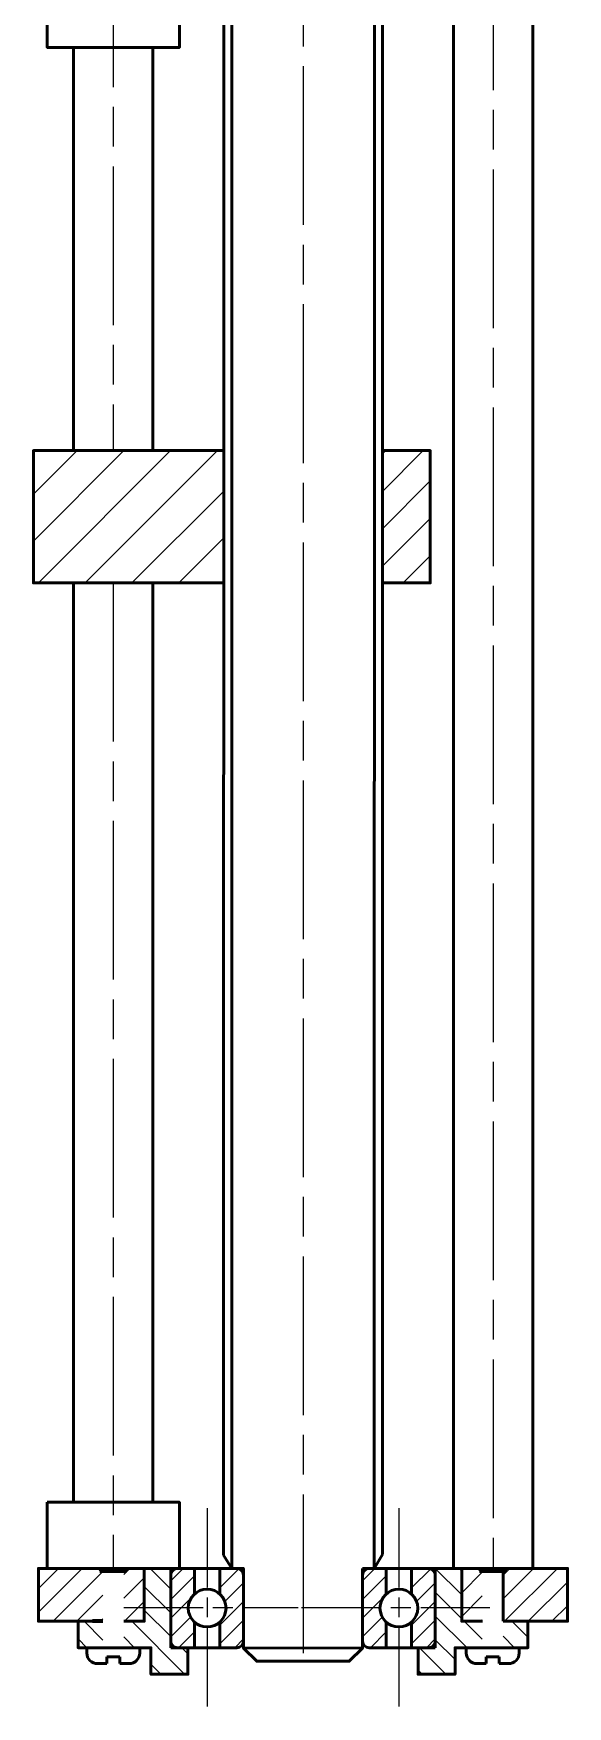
# Model space of a CAD drawing. Header units: millimetres. Extents: x 0 to 841, y -77 to 853.
# Drawn here: x 435.7 to 476.1, y 223.6 to 350.1 of the extents above; entities that cross this region are included whole.
import ezdxf

# ---------------------------------------------------------------- set-up
doc = ezdxf.new("R2010")
doc.units = ezdxf.units.MM
doc.linetypes.add('AM_ISO08W050', pattern=[18, 12, -1.5, 3, -1.5])
doc.linetypes.add('AM_ISO08W050x2', pattern=[9, 6, -0.75, 1.5, -0.75])
for name, color, linetype, lineweight in [('AM_7', 4, 'AM_ISO08W050', 25), ('AM_8', 1, 'Continuous', 25), ('основные', 7, 'Continuous', 50), ('оч жирные', 7, 'Continuous', 140)]:
    doc.layers.add(name, color=color, linetype=linetype, lineweight=lineweight)
pattern_1 = [(45, (-0.008203375640562172, -94.14788596905066), (-0.7071067811865476, 0.7071067811865476), [])]
pattern_2 = [(45, (14.49179662435944, -94.14788596905066), (-0.7071067811865476, 0.7071067811865476), [])]

msp = doc.modelspace()

# ---------------------------------------------------------------- hatches: boundary and pattern name
at = {"layer": 'AM_8'}
h = msp.add_hatch(dxfattribs=at)
h.set_pattern_fill('_U', color=256, scale=2.5, angle=45, style=0, pattern_type=0)
h.set_pattern_definition([(45, (199.460975561205, 202.817483433682), (-1.767766952966369, 1.767766952966369), [])])
h.paths.add_polyline_path([(450.0609755612047, 318.5883524694912), (435.6744105612049, 318.5883524694912), (435.6744105612039, 308.5883524694905), (450.0609755612047, 308.5883524694905)])
h = msp.add_hatch(dxfattribs=at)
h.set_pattern_fill('_U', color=256, scale=2, angle=45, style=0, pattern_type=0)
h.set_pattern_definition([(45, (199.460975561205, 202.817483433682), (-1.414213562373095, 1.414213562373095), [])])
h.paths.add_polyline_path([(462.0609755612047, 318.5883524694912), (462.0609755612047, 308.5883524694905), (465.6744105612039, 308.5883524694905), (465.6744105612049, 318.5883524694912)])
h = msp.add_hatch(dxfattribs=at)
h.set_pattern_fill('ANSI31', color=256, scale=0.4, style=0)
h.set_pattern_definition([(45, (199.460975561205, 132.4479616569043), (-0.8980256121069154, 0.8980256121069154), [])])
h.paths.add_polyline_path([(440.9274819121657, 233.8296129613033), (440.7027721855791, 233.8296129613033), (440.9192785365252, 234.0564556702417), (436.0527721855642, 234.0564556702417), (436.0527721855642, 230.0564556702417), (439.2692785365102, 230.0564556702417), (440.1439882631119, 230.0564556702417), (440.9274819121657, 230.0564556702417)])
h.paths.add_polyline_path([(444.0527721855642, 234.0564556702417), (442.4944692102736, 234.0564556702417), (442.4944692102736, 234.0478606523837), (442.7027721855791, 233.8296129613033), (442.4944692102736, 233.8296129613033), (442.4944692102736, 231.10966949292), (444.0527721855642, 231.10966949292)])
h.paths.add_polyline_path([(469.6110751608546, 233.8296129613033), (469.4027721855491, 233.8296129613033), (469.6110751608546, 234.0478606523837), (469.6110751608546, 234.0564556702416), (468.4191789368301, 234.0564556702416), (468.0527721855642, 234.0564556702416), (468.0527721855642, 231.10966949292), (469.6110751608546, 231.10966949292)])
h.paths.add_polyline_path([(476.0527721855642, 234.0564556702416), (471.1903675224232, 234.0564556702416), (471.1903675224232, 234.0521581613127), (471.4027721855491, 233.8296129613033), (471.1903675224232, 233.8296129613033), (471.1903675224232, 230.0564556702417), (476.0527721855642, 230.0564556702417)])
h.paths.add_polyline_path([(469.6110751608546, 231.10966949292), (468.0527721855642, 231.10966949292), (468.0527721855642, 230.0564556702417), (469.6110751608546, 230.0564556702417)])
h.paths.add_polyline_path([(444.0527721855642, 231.10966949292), (442.4944692102736, 231.10966949292), (442.4944692102736, 230.0564556702417), (444.0527721855642, 230.0564556702417)])
h = msp.add_hatch(dxfattribs=at)
h.set_pattern_fill('ANSI31', color=256, scale=0.4, angle=90, style=0)
h.set_pattern_definition([(135, (199.460975561205, 132.4479616569043), (-0.8980256121069154, -0.8980256121069154), [])])
h.paths.add_polyline_path([(440.9274819121657, 230.0564556702417), (440.8362658346181, 230.0564556702417), (440.1439882631119, 230.0564556702417), (439.0527721855641, 230.0564556702417), (439.0527721855641, 228.0564556702417), (440.9274819121657, 228.0564556702417)])
h.paths.add_polyline_path([(446.0527721855641, 231.10966949292), (444.0527721855642, 231.10966949292), (444.0527721855642, 230.0564556702417), (442.4944692102736, 230.0564556702417), (442.4944692102736, 228.0564556702417), (443.7109755612197, 228.0564556702417), (444.0527721855641, 228.0564556702417), (444.5527721855641, 228.0564556702417), (444.5527721855641, 226.0564556702417), (447.3527721855641, 226.0564556702417), (447.3527721855641, 228.0564556702417), (446.5527721855641, 228.0564556702417, -0.4142135623731054), (446.0527721855641, 228.5564556702417)])
h.paths.add_polyline_path([(446.0527721855641, 234.0564556702417), (444.0527721855642, 234.0564556702417), (444.0527721855642, 231.10966949292), (446.0527721855641, 231.10966949292)])
h.paths.add_polyline_path([(469.6110751608546, 230.0564556702417), (468.0527721855642, 230.0564556702417), (468.0527721855642, 231.10966949292), (466.0527721855641, 231.10966949292), (466.0527721855641, 228.5564556702417, -0.4142135623731054), (465.5527721855641, 228.0564556702417), (464.7527721855641, 228.0564556702417), (464.7527721855641, 226.0564556702417), (467.5527721855641, 226.0564556702417), (467.5527721855641, 228.0564556702417), (468.0527721855641, 228.0564556702417), (469.6110751608546, 228.0564556702417)])
h.paths.add_polyline_path([(468.0527721855642, 234.0564556702416), (466.0527721855642, 234.0564556702416), (466.0527721855642, 231.10966949292), (468.0527721855642, 231.10966949292)])
h.paths.add_polyline_path([(473.0527721855641, 230.0564556702417), (471.1780624589625, 230.0564556702417), (471.1780624589625, 228.0564556702417), (473.0527721855641, 228.0564556702417)])
h = msp.add_hatch(dxfattribs=at)
h.set_pattern_fill('_U', color=256, angle=45, style=0, pattern_type=0)
h.set_pattern_definition(pattern_1)
edge = h.paths.add_edge_path()
edge.add_line((446.5527721855641, 228.0564556702416), (447.8457721855641, 228.0564556702417))
edge.add_line((447.8457721855641, 228.0564556702417), (447.8457721855641, 229.993887554778))
edge.add_arc((448.8027721855641, 231.0564556702417), 1.429999999999985, 132.0077229335649, 227.9922770664336, ccw=False)
edge.add_line((447.8457721855641, 232.1190237857054), (447.8457721855641, 234.0564556702417))
edge.add_line((447.8457721855641, 234.0564556702417), (446.5527721855641, 234.0564556702417))
edge.add_arc((446.5527721855641, 233.5564556702417), 0.5, 90, 180.0000000000065)
edge.add_line((446.0527721855641, 233.5564556702416), (446.052772185564, 228.5564556702416))
edge.add_arc((446.552772185564, 228.5564556702417), 0.5, 180.0000000000065, 270.0000000000065)
h = msp.add_hatch(dxfattribs=at)
h.set_pattern_fill('_U', color=256, angle=45, style=0, pattern_type=0)
h.set_pattern_definition(pattern_1)
edge = h.paths.add_edge_path()
edge.add_line((451.0527721855641, 234.0564556702417), (449.7597721855641, 234.0564556702417))
edge.add_line((449.7597721855641, 234.0564556702417), (449.7597721855641, 232.1190237857053))
edge.add_arc((448.8027721855641, 231.0564556702417), 1.429999999999985, -47.99227706643512, 47.99227706643359, ccw=False)
edge.add_line((449.7597721855641, 229.993887554778), (449.7597721855641, 228.0564556702417))
edge.add_line((449.7597721855641, 228.0564556702417), (451.0527721855641, 228.0564556702417))
edge.add_arc((451.0527721855642, 228.5564556702417), 0.5, 269.9999999999935, 359.9999999999935)
edge.add_line((451.5527721855641, 228.5564556702416), (451.552772185564, 233.5564556702417))
edge.add_arc((451.052772185564, 233.5564556702417), 0.5, 6.513775987637282e-12, 89.99999999999349)
h = msp.add_hatch(dxfattribs=at)
h.set_pattern_fill('_U', color=256, angle=45, style=0, pattern_type=0)
h.set_pattern_definition(pattern_2)
edge = h.paths.add_edge_path()
edge.add_line((461.0527721855641, 228.0564556702416), (462.3457721855641, 228.0564556702417))
edge.add_line((462.3457721855641, 228.0564556702417), (462.3457721855641, 229.993887554778))
edge.add_arc((463.3027721855641, 231.0564556702417), 1.429999999999985, 132.0077229335649, 227.9922770664336, ccw=False)
edge.add_line((462.3457721855641, 232.1190237857054), (462.3457721855641, 234.0564556702417))
edge.add_line((462.3457721855641, 234.0564556702417), (461.0527721855641, 234.0564556702417))
edge.add_arc((461.0527721855641, 233.5564556702417), 0.5, 90, 180.0000000000065)
edge.add_line((460.5527721855641, 233.5564556702416), (460.552772185564, 228.5564556702416))
edge.add_arc((461.052772185564, 228.5564556702417), 0.5, 180.0000000000065, 270.0000000000065)
h = msp.add_hatch(dxfattribs=at)
h.set_pattern_fill('_U', color=256, angle=45, style=0, pattern_type=0)
h.set_pattern_definition(pattern_2)
edge = h.paths.add_edge_path()
edge.add_line((465.5527721855641, 234.0564556702417), (464.2597721855641, 234.0564556702417))
edge.add_line((464.2597721855641, 234.0564556702417), (464.2597721855641, 232.1190237857053))
edge.add_arc((463.3027721855641, 231.0564556702417), 1.429999999999985, -47.99227706643512, 47.99227706643359, ccw=False)
edge.add_line((464.2597721855641, 229.993887554778), (464.2597721855641, 228.0564556702417))
edge.add_line((464.2597721855641, 228.0564556702417), (465.5527721855641, 228.0564556702417))
edge.add_arc((465.5527721855642, 228.5564556702417), 0.5, 269.9999999999935, 359.9999999999935)
edge.add_line((466.0527721855641, 228.5564556702416), (466.052772185564, 233.5564556702417))
edge.add_arc((465.552772185564, 233.5564556702417), 0.5, 6.513775987637282e-12, 89.99999999999349)

# ---------------------------------------------------------------- linework, layer by layer
at = {"layer": 'AM_7'}
for p, q in [((456.0609755612047, 419.6536098187582), (456.0527721855641, 227.0286857789417)), ((441.7109755612197, 358.0883524694908), (441.7109755612197, 318.5883524694912)), ((470.4191789368301, 357.8615097605524), (470.4191789368301, 234.0564556702416)), ((441.7109755612197, 308.5883524694905), (441.7027721855791, 234.0564556702417))]:
    msp.add_line(p, q, dxfattribs=at)
at = {"layer": 'AM_7', "linetype": 'AM_ISO08W050x2'}
for p, q in [((448.8027721855641, 238.6094910697212), (448.8027721855641, 223.6098479161188)), ((448.8027721855641, 238.6094910697212), (448.8027721855641, 223.6098479161188)), ((463.3027721855641, 238.6094910697212), (463.3027721855641, 223.6098479161188)), ((463.3027721855641, 238.6094910697212), (463.3027721855641, 223.6098479161188)), ((442.4944692102736, 231.10966949292), (455.6855777073094, 231.10966949292)), ((455.9490458446386, 231.10966949292), (470.1855777073094, 231.10966949292))]:
    msp.add_line(p, q, dxfattribs=at)
at = {"layer": 'основные'}
for p, q in [((450.0609755612047, 386.5598578900189), (450.0527721855641, 235.0564556702417)), ((462.0609755612047, 370.5638679044558), (462.0609755612046, 235.1114637132247)), ((450.6743469848656, 362.0883524715118), (450.6662071855641, 234.0564556702417)), ((461.4393371855642, 234.0564556702417), (461.4475405612047, 362.0883524715118)), ((437.0609755612047, 318.5883524694912), (443.0609755612047, 318.5883524694911)), ((443.0609755612047, 308.5883524694905), (437.0609755612047, 308.5883524694905)), ((450.0527721855641, 235.0564556702417), (450.6662071855641, 234.0564556702417)), ((462.0527721855641, 235.0975414271827), (461.4393371855642, 234.0564556702417)), ((441.7109755612197, 234.0564556702417), (440.143988263112, 234.0564556702417)), ((440.7027721855791, 233.8296129613033), (440.9192785365253, 234.0564556702417)), ((440.7027721855791, 233.8296129613033), (442.7027721855791, 233.8296129613033)), ((442.486265834633, 234.0564556702417), (440.9192785365253, 234.0564556702417)), ((440.9192785365253, 233.8296129613033), (442.486265834633, 233.8296129613033)), ((442.486265834633, 234.0564556702417), (442.7027721855791, 233.8296129613033)), ((446.052772185564, 233.5564556702417), (446.0527721855641, 234.0564556702417)), ((446.0527721855641, 234.0564556702417), (446.5527721855642, 234.0564556702417)), ((446.0527721855641, 233.5564556702417), (446.0527721855641, 232.0564556702417)), ((446.5527721855641, 234.0564556702417), (451.5527721855641, 234.0564556702417)), ((449.7597721855641, 234.0564556702417), (446.5527721855641, 234.0564556702417)), ((447.8457721855641, 234.0564556702417), (447.8457721855641, 232.1190237857054)), ((449.7597721855641, 234.0564556702417), (449.7597721855641, 232.1190237857053)), ((460.5527721855641, 234.0564556702417), (461.4393371855642, 234.0564556702417)), ((460.552772185564, 233.5564556702417), (460.5527721855641, 234.0564556702417)), ((460.5527721855641, 234.0564556702417), (461.0527721855642, 234.0564556702417)), ((460.5527721855641, 233.5564556702417), (460.5527721855641, 232.0564556702417)), ((461.0527721855641, 234.0564556702417), (466.0527721855641, 234.0564556702417)), ((464.2597721855641, 234.0564556702417), (461.0527721855641, 234.0564556702417)), ((461.4393371855642, 234.0564556702417), (461.4393371855642, 234.0564556702417)), ((462.3457721855641, 234.0564556702417), (462.3457721855641, 232.1190237857054)), ((464.2597721855641, 234.0564556702417), (464.2597721855641, 232.1190237857053)), ((468.4191789368301, 234.0564556702416), (472.4191789368301, 234.0564556702416)), ((469.6192785364952, 234.0564556702417), (469.4027721855491, 233.8296129613033)), ((471.4027721855491, 233.8296129613033), (469.4027721855491, 233.8296129613033)), ((471.4027721855491, 233.8296129613033), (471.1862658346029, 234.0564556702417)), ((447.8457721855641, 229.993887554778), (447.8457721855641, 228.0564556702417)), ((449.7597721855641, 229.993887554778), (449.7597721855641, 228.0564556702417)), ((462.3457721855641, 229.993887554778), (462.3457721855641, 228.0564556702417)), ((464.2597721855641, 229.993887554778), (464.2597721855641, 228.0564556702417)), ((446.0527721855641, 228.5564556702416), (446.0481111554813, 228.0517946401587)), ((446.0481111554813, 228.0517946401587), (446.548196465752, 228.0517946401587)), ((451.5527721855641, 228.0564556702417), (460.5527721855641, 228.0286857789417)), ((466.052772185564, 228.0564556702416), (465.5527721855642, 228.0564556702416)), ((466.0527721855642, 228.5564556702417), (466.052772185564, 228.0564556702416)), ((441.2109755612197, 226.8564556702418), (441.2109755612197, 227.3564556702418)), ((441.2109755612197, 227.3564556702418), (442.2109755612197, 227.3564556702418)), ((442.2109755612197, 227.3564556702418), (442.2109755612197, 226.8564556702418)), ((469.8945688099086, 226.8564556702418), (469.8945688099086, 227.3564556702418)), ((469.8945688099086, 227.3564556702418), (470.8945688099086, 227.3564556702418)), ((470.8945688099086, 227.3564556702418), (470.8945688099086, 226.8564556702418))]:
    msp.add_line(p, q, dxfattribs=at)
for points in [[(436.7104252347157, 354.0883524694908), (446.7104252347157, 354.0883524694908), (446.7104252347157, 349.0883524694908), (436.7104252347157, 349.0883524694908)], [(467.4191789368301, 354.0883524694908), (473.4191789368301, 354.0883524694908), (473.4191789368301, 234.0564556702416), (467.4191789368301, 234.0564556702416)], [(436.7027721855791, 239.0564556702417), (446.7027721855791, 239.0564556702417), (446.7027721855791, 234.0564556702417), (436.7027721855791, 234.0564556702417)], [(471.1903675224232, 230.0564556702417), (476.0527721855642, 230.0564556702417), (476.0527721855642, 234.0564556702416), (471.1903675224232, 234.0564556702416)]]:
    msp.add_lwpolyline(points, close=True, dxfattribs=at)
for points in [[(438.7109755612197, 349.0883524694908), (438.7109755612197, 318.5883524694911)], [(444.7109755612197, 318.5883524694911), (444.7109755612197, 349.0883524694908)], [(450.0609755612047, 308.5883524694905), (435.6744105612039, 308.5883524694905), (435.6744105612049, 318.5883524694912), (450.0609755612047, 318.5883524694912)], [(462.0609755612047, 318.5883524694912), (465.6744105612049, 318.5883524694912), (465.6744105612039, 308.5883524694905), (462.0609755612047, 308.5883524694905)], [(438.7109755612197, 308.5883524694905), (438.7033225120832, 239.0564556702416)], [(444.7033225120832, 239.0564556702417), (444.7109755612197, 308.5883524694905)], [(442.4944692102736, 230.0564556702417), (444.0527721855642, 230.0564556702417), (444.0527721855642, 234.0564556702417), (436.0527721855642, 234.0564556702417), (436.0527721855642, 230.0564556702417), (439.2692785365102, 230.0564556702417)], [(438.7027721855791, 234.0564556702417), (444.7027721855791, 234.0564556702417)], [(446.0527721855641, 228.5564556702416), (446.0527721855641, 234.0564556702417), (444.0527721855641, 234.0564556702417)], [(450.6662071855641, 234.0564556702417), (451.5527721855641, 234.0564556702417), (451.5527721855641, 228.0286857789417), (452.5527721855641, 227.0286857789417), (459.5527721855641, 227.0286857789417), (460.5527721855641, 228.0286857789417), (460.5527721855641, 234.0564556702417)], [(466.0527721855641, 228.5564556702416), (466.0527721855641, 234.0564556702417), (468.0527721855641, 234.0564556702417)], [(466.0527721855642, 228.5564556702416), (466.0527721855642, 234.0564556702416), (468.0527721855642, 234.0564556702416), (468.0527721855642, 230.0564556702417), (469.6274819121357, 230.0564556702417)], [(469.6274819121357, 230.0564556702417), (468.0527721855642, 230.0564556702417), (468.0527721855642, 234.0564556702416), (476.0527721855642, 234.0564556702416), (476.0527721855642, 230.0564556702417), (471.3945688099085, 230.0564556702417)], [(440.8362658346181, 230.0564556702417), (440.9274819121657, 230.0564556702417)], [(440.9274819121657, 230.0564556702417), (440.8362658346181, 230.0564556702417)], [(471.2774819121508, 230.0564556702417), (473.0527721855641, 230.0564556702417), (473.0527721855641, 228.0564556702417), (468.0527721855641, 228.0564556702417), (467.5527721855641, 228.0564556702417), (467.5527721855641, 226.0564556702417), (464.7527721855641, 226.0564556702417), (464.7527721855641, 228.0564556702417), (465.5527721855641, 228.0564556702416)], [(471.2774819121508, 230.0564556702417), (471.1944692102435, 230.0564556702417)], [(471.1944692102435, 230.0564556702417), (471.2774819121508, 230.0564556702417)], [(464.7527721855641, 228.0564556702416), (465.5527721855642, 228.0564556702416)]]:
    msp.add_lwpolyline(points, dxfattribs=at)
for points in [[(447.3527721855642, 228.0564556702416), (446.5527721855642, 228.0564556702417, -0.4142135623730408), (446.0527721855641, 228.5564556702416), (446.0527721855641, 234.0564556702417), (444.0527721855642, 234.0564556702417), (444.0527721855642, 230.0564556702417), (442.4944692102736, 230.0564556702417)], [(451.0527721855641, 228.0564556702417), (446.5527721855641, 228.0564556702416, -0.4142135623730692), (446.052772185564, 228.5564556702416), (446.0527721855641, 233.5564556702416, -0.4142135623730552), (446.5527721855641, 234.0564556702417), (451.0527721855641, 234.0564556702417, -0.4142135623730951), (451.5527721855641, 233.5564556702417), (451.5527721855641, 228.5564556702417, -0.4142135623730951), (451.0527721855641, 228.0564556702417, -1.655741125145663)], [(465.5527721855641, 228.0564556702417), (461.0527721855641, 228.0564556702416, -0.4142135623730692), (460.552772185564, 228.5564556702416), (460.5527721855641, 233.5564556702416, -0.4142135623730552), (461.0527721855641, 234.0564556702417), (465.5527721855641, 234.0564556702417, -0.4142135623730951), (466.0527721855641, 233.5564556702417), (466.0527721855641, 228.5564556702417, -0.4142135623730951), (465.5527721855641, 228.0564556702417, -1.655741125145663)], [(440.1439882631119, 230.0564556702417), (439.0527721855641, 230.0564556702417), (439.0527721855641, 228.0564556702417), (444.0527721855641, 228.0564556702417), (444.5527721855641, 228.0564556702417), (444.5527721855641, 226.0564556702417), (447.3527721855641, 226.0564556702417), (447.3527721855641, 228.0564556702417), (446.5527721855641, 228.0564556702416, -0.004617882508610011), (446.548196465752, 228.0517946401587, -0.004617882508610011)], [(442.2109755612197, 226.8564556702418), (442.9109755612197, 226.8564556702418, 0.414213562373095), (443.7109755612197, 227.6564556702417), (443.7109755612197, 228.0564556702417), (439.7109755612197, 228.0564556702417), (439.7109755612197, 227.6564556702417, 0.414213562373095), (440.5109755612197, 226.8564556702418), (441.2109755612197, 226.8564556702418)], [(469.8945688099085, 226.8564556702418), (469.1945688099085, 226.8564556702418, -0.414213562373095), (468.3945688099085, 227.6564556702417), (468.3945688099085, 228.0564556702417), (472.3945688099085, 228.0564556702417), (472.3945688099085, 227.6564556702417, -0.414213562373095), (471.5945688099085, 226.8564556702418), (470.8945688099085, 226.8564556702418)]]:
    msp.add_lwpolyline(points, format="xyb", dxfattribs=at)
for centre in [(448.8027721855641, 231.0564556702417), (463.3027721855641, 231.0564556702417)]:
    msp.add_circle(centre, 1.430000000000007, dxfattribs=at)
for centre in [(446.5527721855641, 233.5564556702417), (446.5527721855641, 233.5564556702417), (461.0527721855641, 233.5564556702417), (461.0527721855641, 233.5564556702417)]:
    msp.add_arc(centre, 0.5, 90, 180, dxfattribs=at)
at = {"layer": 'оч жирные'}
for points in [[(440.9192785365253, 230.0564556702417), (440.1439882631119, 230.0564556702417)], [(471.1862658346029, 230.0564556702417), (471.1944692102435, 230.0564556702417)]]:
    msp.add_lwpolyline(points, dxfattribs=at)

doc.saveas('drawing.dxf')
